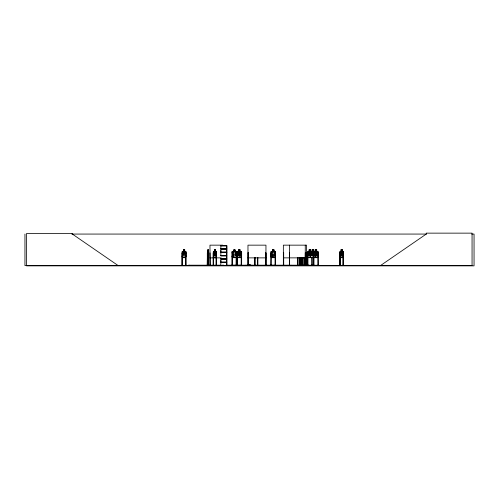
<?xml version="1.0" encoding="UTF-8"?>
<svg xmlns="http://www.w3.org/2000/svg" width="499" height="499" viewBox="0 0 499 499"><rect width="100%" height="100%" fill="white"/><g stroke="black" fill="none" stroke-linecap="round" stroke-linejoin="round"><path stroke-width="0.75" d="M220.851 262.062L220.851 259.137L226.802 259.137L226.802 262.062L220.851 262.062L220.857 260.603M220.851 252.057L220.851 249.138L226.802 249.138L226.802 252.057L220.851 252.057L220.857 250.598M226.796 259.137L226.796 262.062M226.796 249.138L226.796 252.057M221.138 265.587L225.904 265.555M287.087 265.356L291.853 265.337M307.559 265.349L295.308 265.587M208.189 251.371L208.644 251.92L208.644 256.124L208.457 257.677L207.503 257.677M204.964 265.555L210.828 265.356M220.795 265.518L226.808 265.474L226.802 262.649L220.851 262.649L220.851 265.468M208.426 254.864L208.226 256.118L207.846 256.118L207.846 251.421M297.753 265.587L297.716 257.365L297.647 265.593M297.847 265.555L297.866 257.365M299.656 265.587L299.612 257.365M304.783 265.131L304.901 265.337M210.048 265.555L210.16 265.131M207.559 251.371L207.434 265.593M343.374 256.118L342.969 257.627L340.137 257.627M342.994 257.677L343.449 256.124M252.8 265.555L259.605 265.562M252.806 265.356L259.592 265.555M185.509 257.627L186.008 256.124L186.008 251.92L185.522 251.371M186.015 256.124L185.534 257.677L182.509 257.677L182.141 256.124M211.482 265.555L218.275 265.356M246.294 265.349L249.65 265.53M338.241 265.555L345.002 265.356M180.613 265.555L187.337 265.562M183.339 265.555L180.619 265.356L183.345 265.53M236.576 256.106L236.052 257.621L232.453 257.621M236.626 256.118L236.089 257.671L232.415 257.671L231.935 256.118M275.604 256.118L275.043 257.677L271.369 257.677L270.888 256.124L270.888 251.926L271.381 251.371L272.504 251.371M314.676 257.627L315.193 256.118L315.249 251.92L314.694 251.371M314.707 257.677L315.249 256.124L316.672 256.118L317.451 254.864L317.451 251.945L316.672 251.421L316.672 249.856L315.212 249.856L315.212 251.421L314.426 251.945L314.414 254.864L313.628 256.118L312.168 256.118L311.388 254.864L311.388 251.945L312.168 251.421L312.168 249.856L313.628 249.856M282.247 265.555L284.218 265.555M236.645 265.568L236.626 251.914L236.077 251.359L235.06 251.359L235.06 249.799L233.501 249.799L233.551 257.671M270.726 265.562L270.857 252.881L271.288 252.881L271.238 265.593M313.466 265.356L313.565 257.365M315.125 255.538L315.948 254.072C316.578 256.43 318.431 255.962 316.26 253.735C318.381 251.596 316.516 251.122 315.923 253.373L315.106 251.951L314.657 252.101M213.697 251.371L213.31 251.926L213.341 265.593M213.385 251.951L213.715 251.421L216.26 251.421M339.7 265.593L339.732 251.926L340.15 251.371M182.154 265.593L182.11 251.926L182.522 251.371L183.432 251.371M182.141 251.926L182.553 251.371M314.114 251.421L312.879 253.373C312.274 251.016 310.553 251.92 312.574 253.729C310.384 255.968 312.312 256.436 312.904 254.072C313.534 256.43 315.393 255.962 313.216 253.735L314.208 251.939L312.168 251.945L311.669 251.421M232.384 265.125L231.854 265.125L231.873 265.587L231.935 251.92L232.434 251.359L233.551 251.359M231.985 251.939L232.453 251.415L236.052 251.415L236.576 251.933M236.869 265.53L236.969 251.926L237.468 251.371L238.534 251.371L238.534 249.806L240.1 249.806L240.044 257.677M270.938 251.951L271.406 251.421L275.055 251.434L273.988 251.365M311.052 251.371L310.553 251.926L310.553 256.124L311.033 257.677M310.627 249.856L309.162 249.856L309.162 251.421L308.382 251.945L308.382 254.864L309.162 256.118L310.627 256.118L310.627 251.945L311.077 251.421M314.096 251.371L313.597 251.926L313.597 256.124L314.077 257.677M236.969 251.926L237.468 251.371M184.674 249.856L183.445 249.856L183.476 251.421L182.827 251.945L182.827 254.864L183.476 256.118L184.674 256.118L185.322 254.864L185.322 251.945L184.674 251.421L184.692 249.806L183.401 249.806M380.45 265.593L426.258 234.068L426.258 233.139L472.06 233.139L472.06 265.593L24.95 265.593L24.95 234.068M233.551 251.415L232.771 251.933L232.771 254.858L233.551 256.106L235.01 256.106L235.796 254.858L235.796 251.933L235.01 251.415L235.01 249.849M272.504 251.421L271.718 251.945L271.718 254.864L272.504 256.118L273.963 256.118L274.743 254.864L274.743 251.945L273.963 251.421M284.243 265.331L282.259 265.349L284.255 265.593M307.39 265.562L307.471 265.131M71.781 234.068L426.495 234.068M471.711 234.068L474.05 234.068L474.05 265.861L26.559 265.861L26.559 233.47L72.367 233.47L72.367 234.068L118.169 265.593M222.679 245.152L209.973 245.152L209.998 265.593L209.948 265.131M220.845 245.614L226.808 245.614M220.845 245.733L226.808 245.72L226.802 248.552L220.851 248.552L220.851 245.733M220.857 245.907L226.796 245.907L226.796 248.552M220.808 248.752L226.839 248.752M220.808 248.932L226.839 248.932M342.22 249.806L340.96 249.806L341.029 251.421L340.387 251.945L340.387 254.864L340.998 256.118L342.146 256.118L342.763 254.864L342.763 251.945L342.146 251.421L342.189 249.806L342.22 251.371L343.019 251.371L343.449 251.92L343.449 265.593M207.796 249.856L208.226 249.856M214.451 249.856L215.524 249.856M240.044 249.856L238.584 249.856L238.584 251.421L237.805 251.945L237.805 254.864L238.584 256.118L240.044 256.118L240.83 254.864L240.83 251.945L240.044 251.421M272.504 249.856L273.963 249.856L273.988 257.677M340.998 249.856L342.177 249.856M208.158 250.118L208.158 250.641M185.553 251.371L184.692 251.371L184.717 249.806M207.509 251.371L207.834 251.371M213.659 251.371L214.451 251.371M215.524 251.371L216.273 251.371L216.666 251.92L216.235 251.371M240.044 251.371L241.111 251.371L241.659 251.92L241.641 265.593M310.677 251.371L312.118 251.371L312.118 249.806L313.684 249.806L313.628 251.421L314.414 251.945M313.684 251.371L315.156 251.371L315.156 249.806L316.722 249.806L316.722 251.371L317.738 251.371L318.287 251.92L318.287 256.124L317.751 257.677L308.033 257.677L307.546 256.124M340.118 251.371L340.992 251.371M182.54 251.421L185.534 251.421M207.515 251.421L208.495 251.421M237.487 251.421L241.086 251.421M308.07 251.421L317.713 251.421M340.137 251.421L343 251.421L343.374 251.945M185.509 251.421L186.008 251.92M343.418 251.92L343.406 265.593M233.551 251.933L235.01 251.933L235.01 254.858L233.551 254.858M240.044 251.945L238.584 251.945L238.584 254.864L240.044 254.864M272.504 251.945L273.963 251.945M310.627 251.945L309.162 251.945L309.162 254.864L310.627 254.864M220.808 252.263L226.839 252.263M220.808 252.444L226.839 252.444M226.802 252.65L220.851 252.65L220.851 255.463L226.796 255.388L226.802 252.65L226.796 255.388L220.845 255.463M185.927 252.881L185.478 252.881L185.441 265.593M209.973 252.881L210.222 265.593M216.591 252.881L216.173 252.881L216.136 265.593M231.904 252.868L232.334 252.868L232.384 265.587M236.576 252.868L236.146 252.868L236.096 265.587M236.938 252.881L237.368 252.881L237.368 265.593M241.61 252.881L241.179 252.881L241.179 265.593L241.129 265.131M247.972 252.881L248.396 252.881L248.396 264.364M275.529 252.881L275.092 252.881L275.043 265.593M283.282 252.881L283.744 252.881M289.383 252.881L289.551 265.593L289.607 265.131M305.263 252.881L305.095 265.593L305.045 265.131M306.124 252.881L306.586 252.881M307.521 252.881L307.952 252.881L307.945 265.593L308.002 265.131M318.237 252.881L317.807 252.881L317.857 265.593M339.738 252.881L340.181 252.881L340.118 265.593M343.512 252.881L343.069 252.881L343.031 265.593M182.141 253.405L186.015 253.405M272.504 254.864L273.963 254.864M313.628 254.864L312.168 254.864L312.168 251.945M315.212 254.864L316.672 254.864L316.672 251.945L315.212 251.945L314.676 251.421M220.801 255.557L226.808 255.619M220.845 255.725L226.808 255.719L226.802 258.551L220.851 258.551M220.857 255.906L226.796 255.906L226.796 258.551M207.378 256.124L207.553 257.677M182.54 257.627L185.534 257.627M207.515 257.627L208.495 257.627M213.678 257.627L216.26 257.627M237.487 257.627L241.086 257.627L241.61 256.118L241.123 257.677L237.449 257.677L236.969 256.124M275.005 257.627L271.406 257.627L270.938 256.118M317.713 257.627L308.07 257.627L307.602 256.118L307.602 251.951M340.106 257.677L343.025 257.677M209.973 257.871L221.182 257.871M247.972 257.871L265.961 257.871M283.351 257.871L306.586 257.871M220.808 258.756L226.839 258.756M220.808 258.937L226.839 258.937M220.808 262.262L226.839 262.262M220.808 262.443L226.839 262.443M248.209 264.801L250.061 264.801M236.096 265.125L236.626 265.125M182.491 265.131L181.96 265.131L181.96 265.593L182.004 252.881L182.453 252.881L182.491 265.593M185.435 265.131L185.971 265.131L185.971 265.593L185.934 251.945M220.92 265.2L188.354 265.2L188.354 265.593M227.126 265.2L308.869 265.2L308.869 265.593M312.237 265.131L311.707 265.131L311.707 265.593M313.515 265.131L314.046 265.131L314.046 265.593M339.694 265.131L340.224 265.131L340.218 265.593M343.025 265.131L343.555 265.131L343.549 265.593M232.384 265.256L236.096 265.256M237.418 265.262L241.129 265.262M259.567 265.331L252.831 265.593M264.395 265.337L267.751 265.356M271.337 265.262L275.049 265.262M308.002 265.262L311.707 265.262M314.046 265.262L317.757 265.262M220.857 265.387L226.796 265.387L226.796 262.649M184.586 265.53L187.312 265.53L184.611 265.562M275.635 265.555L275.573 265.131M311.127 251.914L309.873 253.373C309.343 250.997 307.496 251.933 309.567 253.729C307.378 255.968 309.311 256.436 309.898 254.072L310.727 255.538M307.64 265.562L307.546 251.926L308.045 251.371L309.112 251.371L309.112 249.806L310.677 249.806L310.627 251.421M275.03 251.371L275.604 251.983M275.005 251.421L275.529 251.945L275.479 265.593M301.745 265.555L301.733 257.365M314.975 252.644L315.611 253.729M208.451 251.371L208.532 265.593M182.185 256.118L182.572 257.627M340.168 257.627L339.732 256.124L340.143 257.677M213.691 257.677L213.347 256.118L213.653 257.677L216.285 257.677L216.628 251.92L216.591 265.593L216.628 265.131M222.716 265.568L222.685 265.131M302.55 265.53L302.687 257.365M301.839 265.568L301.845 265.131M299.943 265.568L299.98 257.365M297.491 265.568L297.535 257.365M207.441 256.118L207.565 257.627M343.243 265.131L343.243 265.593M343.175 252.881L343.131 265.593M340.075 252.881L340.025 265.593M340.006 265.131L339.913 265.593M339.844 252.881L339.844 265.593M318.237 251.945L318.368 265.562L317.757 265.131L317.757 265.593M313.996 257.365L313.946 265.593M313.628 251.945L313.646 256.118M313.615 265.131L313.615 265.593M312.187 257.365L312.224 265.593M312.137 265.131L312.137 265.593M311.756 257.365L311.806 265.593M306.561 265.593L306.586 245.152L283.351 245.152L283.351 265.593M306.517 252.881L306.461 265.593M306.261 265.131L306.249 265.593M306.193 252.881L306.149 265.593M306.08 265.131L306.08 265.593M305.307 265.131L305.307 265.593M305.257 245.152L305.263 265.593M304.764 257.365L304.764 265.593M304.608 257.365L304.565 265.593L304.546 265.131M304.434 257.365L304.415 265.593M303.012 257.365L303.03 265.593M302.899 265.131L302.899 265.593L302.862 257.365M302.082 265.131L302.082 265.593L302.057 257.365M301.907 257.365L301.864 265.593M300.311 257.365L300.329 265.593M300.198 265.131L300.198 265.593L300.136 257.365M299.481 265.131L299.481 265.593M299.462 257.365L299.412 265.593M299.281 257.365L299.263 265.593M289.389 245.152L289.383 265.593M289.339 265.131L289.364 265.593M283.788 265.131L283.788 265.593M283.675 252.881L283.719 265.593M283.619 265.131L283.607 265.593M283.413 265.131L283.407 265.593M283.239 265.131L283.239 265.593M281.935 265.593L279.945 265.593M278.835 265.593L276.851 265.593M275.604 251.914L275.604 256.187M275.149 265.131L275.149 265.593M274.038 251.434L274.013 249.806L272.448 249.806L272.504 257.677M271.337 265.131L271.337 265.593M270.907 265.131L270.907 265.593M266.11 265.131L266.11 265.593M266.054 265.593L266.073 252.881L265.649 252.881L265.618 265.593M265.905 265.593L265.961 245.152L247.972 245.152L247.972 265.593M265.836 265.131L265.824 265.593M265.767 252.881L265.73 265.593M257.815 257.365L257.796 265.593M257.69 257.365L257.69 265.593M257.578 265.131L257.621 265.593M257.528 257.365L257.49 265.593M257.403 257.365L257.372 265.593M254.989 257.365L255.02 265.593M254.895 265.131L254.895 265.593M254.864 257.365L254.796 265.593M254.702 257.365L254.702 265.593M254.577 257.365L254.59 265.593L254.546 265.131M251.939 265.2L251.939 265.593M251.009 265.2L251.009 265.593M250.061 265.593L250.061 264.401L248.209 264.401L248.209 265.593M248.433 265.262L248.433 265.593L248.377 265.131M248.277 252.881L248.277 264.364M248.228 265.131L248.315 265.593M248.09 252.881L248.09 265.593M246.213 265.2L246.213 265.593M245.283 265.2L245.283 265.593M241.56 265.131L241.56 265.593M237.418 265.131L237.418 265.593M237.019 251.951L237.019 256.118M236.988 265.131L236.988 265.593M236.526 265.125L236.526 265.587M236.195 265.125L236.195 265.587M232.285 265.125L232.285 265.587M223.602 265.131L223.602 265.593M223.44 265.131L223.433 265.593M222.467 265.131L222.435 265.593M216.472 252.881L216.404 265.593M216.36 265.131L216.341 265.593M216.285 252.881L216.254 265.593M214.451 249.806L213.934 254.864L214.489 256.118L215.524 256.118L216.073 254.864L215.562 249.806L214.414 249.806L214.414 251.371M213.628 265.131L213.628 265.593M213.51 265.593L213.597 252.881L213.173 252.881L213.173 265.593L213.254 265.131M213.478 252.881L213.41 265.593M208.613 265.131L208.613 265.593M208.457 265.593L208.239 249.806L207.784 249.806L207.796 251.421M208.308 257.365L208.295 265.593M208.276 265.131L208.276 265.593M208.189 249.806L208.177 251.421M207.497 265.593L207.484 252.881L207.197 265.593M207.322 252.881L207.334 265.593M189.277 265.2L189.277 265.593M185.834 252.881L185.834 265.593M185.647 265.131L185.647 265.593M185.578 252.881L185.534 265.593M183.432 249.806L183.445 251.421M182.353 252.881L182.397 265.593M182.303 265.131L182.285 265.593M208.32 255.532L207.971 254.072C207.503 259.461 207.484 248.184 207.964 253.373L208.289 251.914L208.32 255.532M215.924 255.532L215.549 255.538L214.963 254.072L214.364 255.582L213.99 255.532L214.726 253.729L214.034 251.939L214.944 253.373L215.886 251.939L215.181 253.735L215.924 255.532M342.694 255.532L342.295 255.582L341.622 254.072C341.154 256.548 339.682 255.619 341.36 253.729L340.592 251.939L341.603 253.373C342.002 250.978 343.549 251.958 341.865 253.735L342.694 255.532M240.686 255.532L240.181 255.582L239.32 254.072C238.728 256.436 236.8 255.968 238.99 253.729C236.913 251.933 238.759 250.997 239.295 253.373C239.888 251.122 241.753 251.596 239.632 253.735L240.686 255.532M184.462 250.118L183.688 250.118L183.688 250.641L184.462 250.641L184.462 250.118M215.337 250.118L214.676 250.118L214.676 250.641L215.337 250.641L215.337 250.118M234.748 250.111L233.813 250.111L233.813 250.629L234.748 250.629L234.748 250.111M239.782 250.118L238.846 250.118L238.846 250.641L239.782 250.641L239.782 250.118M273.702 250.118L272.766 250.118L272.766 250.641L273.702 250.641L273.702 250.118M310.366 250.118L309.424 250.118L309.424 250.641L310.366 250.641L310.366 250.118M313.372 250.118L312.43 250.118L312.43 250.641L313.372 250.641L313.372 250.118M316.41 250.118L315.474 250.118L315.474 250.641L316.41 250.641L316.41 250.118M341.94 250.118L341.204 250.118L341.204 250.641L341.94 250.641L341.94 250.118M184.674 251.945L183.476 251.945L183.476 254.864L184.674 254.864L184.674 251.945M208.226 251.945L207.846 251.945L207.846 254.864L208.226 254.864L208.226 251.945M215.524 251.945L214.489 251.945L214.489 254.864L215.524 254.864L215.524 251.945M342.146 251.945L340.998 251.945L340.998 254.864L342.146 254.864L342.146 251.945"/></g></svg>
